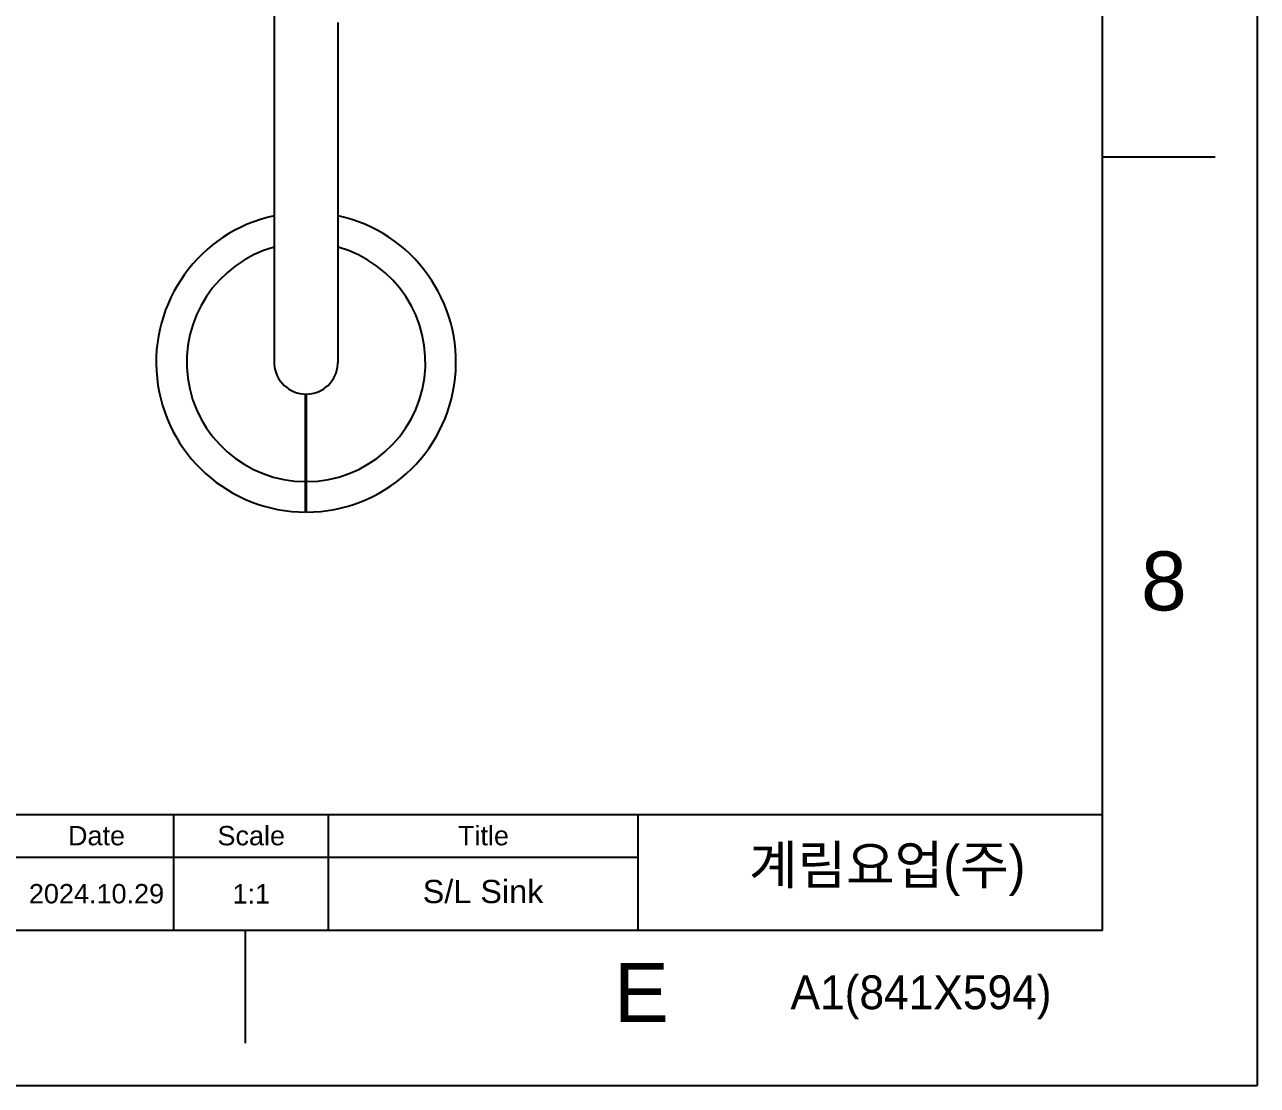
# Model space of a CAD drawing. Header units: millimetres. Extents: x 6330 to 7158, y 1153 to 2324.
# Drawn here: x 6936.2 to 7158.3, y 1152.9 to 1344 of the extents above; entities that cross this region are included whole.
import ezdxf

# ---------------------------------------------------------------- set-up
doc = ezdxf.new("R2010")
doc.units = ezdxf.units.MM
doc.linetypes.add('CENTERX2', pattern=[101.6, 63.5, -12.7, 12.7, -12.7])
doc.layers.add('TEXT', color=2, linetype='Continuous')
doc.styles.add('ROMANS', font='Gulim.ttf')
doc.styles.get("Standard").update_dxf_attribs({"font": 'arial.ttf'})

msp = doc.modelspace()

# ---------------------------------------------------------------- linework, layer by layer
at = {"color": 7, "linetype": 'Continuous'}
for p, q in [((7158.33, 2324.25), (7158.33, 1152.91)), ((7130.44, 1180.8), (7130.44, 2296.36)), ((6981.18, 1346.92), (6981.18, 1334.8)), ((6981.18, 1337.64), (6981.18, 1336.69)), ((6981.18, 1335.48), (6981.18, 1334.92)), ((6992.69, 1332.75), (6992.69, 1334.37)), ((6981.18, 1331.99), (6981.18, 1331.06)), ((6981.18, 1331.06), (6981.18, 1328.3)), ((6981.18, 1330.64), (6981.18, 1317.29)), ((6992.69, 1318.18), (6992.69, 1332.22)), ((6992.69, 1326.49), (6992.69, 1328.3)), ((6992.69, 1325.59), (6992.69, 1326.49)), ((6981.18, 1319.45), (6981.18, 1315.11)), ((7130.44, 1320.24), (7150.71, 1320.24)), ((6992.69, 1314.42), (6992.69, 1315.24)), ((6992.69, 1311.2), (6992.69, 1314.42)), ((6981.18, 1311.2), (6981.18, 1309.59)), ((6992.69, 1309.59), (6992.69, 1311.2)), ((6992.69, 1304.18), (6992.69, 1305.7)), ((6992.69, 1303.06), (6992.69, 1304.18)), ((6992.69, 1302.7), (6992.69, 1303.06)), ((6992.69, 1299.52), (6992.69, 1302.7)), ((6981.18, 1300.21), (6981.18, 1299.52)), ((6992.69, 1298.16), (6992.69, 1299.52)), ((6992.69, 1297.83), (6992.69, 1298.16)), ((6981.18, 1296.83), (6981.18, 1294.9)), ((6992.69, 1294.26), (6992.69, 1295.22)), ((6981.18, 1294.9), (6981.18, 1294.58)), ((6981.18, 1294.58), (6981.18, 1293.32)), ((6981.18, 1293.32), (6981.18, 1292.1)), ((6981.18, 1292.1), (6981.18, 1290.06)), ((6992.69, 1291.2), (6992.69, 1292.1)), ((6992.69, 1290.34), (6992.69, 1291.2)), ((6981.18, 1290.06), (6981.18, 1289.52)), ((6981.18, 1289.52), (6981.18, 1288.26)), ((6981.18, 1288.26), (6981.18, 1286.05)), ((6992.69, 1287.58), (6992.69, 1290.34)), ((6981.18, 1286.05), (6981.18, 1285.56)), ((6992.69, 1286.77), (6992.69, 1287.58)), ((6992.69, 1285.56), (6992.69, 1286.77)), ((6981.18, 1285.56), (6981.18, 1284.99)), ((6981.18, 1284.99), (6981.18, 1284.51)), ((6981.18, 1284.51), (6981.18, 1284.03)), ((6981.18, 1284.03), (6981.18, 1283.61)), ((6992.69, 1284.51), (6992.69, 1284.99)), ((6992.69, 1283.65), (6992.69, 1284.51)), ((6981.18, 1283.61), (6981.18, 1283.41)), ((6981.18, 1283.41), (6981.18, 1283.32)), ((6981.18, 1283.32), (6981.18, 1283.22)), ((6992.69, 1283.36), (6992.69, 1283.65)), ((6986.83, 1256.2), (6986.83, 1277.46)), ((6987.03, 1256.2), (6987.03, 1277.46)), ((6986.83, 1267.96), (6987.03, 1267.96)), ((6986.83, 1263.95), (6987.03, 1263.95)), ((6986.98, 1264.02), (6986.98, 1264.06)), ((6975.95, 1180.8), (6975.95, 1160.53)), ((6330.03, 1152.91), (7158.33, 1152.91))]:
    msp.add_line(p, q, dxfattribs=at)
for p, q in [((6753.24, 1201.72), (7130.44, 1201.72)), ((6963.11, 1180.8), (6963.11, 1201.72)), ((6991, 1180.8), (6991, 1201.72)), ((7046.78, 1180.8), (7046.78, 1201.72)), ((6851.55, 1194.05), (7046.78, 1194.05))]:
    msp.add_line(p, q)
at = {"linetype": 'Continuous'}
msp.add_line((7130.44, 1180.8), (6357.92, 1180.8), dxfattribs=at)
at = {"color": 7, "linetype": 'Continuous'}
for points in [[(6992.69, 1339.56), (6992.69, 1340.52), (6992.69, 1341.49), (6992.69, 1342.46), (6992.69, 1343.44), (6992.69, 1344.42)], [(6992.69, 1342.49), (6992.69, 1343.1), (6992.69, 1343.72)], [(6992.69, 1338.9), (6992.69, 1339.48), (6992.69, 1340.07), (6992.69, 1340.67), (6992.69, 1341.27), (6992.69, 1342.49)], [(6981.18, 1340.52), (6981.18, 1339.56), (6981.18, 1337.64)], [(6992.69, 1331.06), (6992.69, 1331.99), (6992.69, 1332.92), (6992.69, 1333.86), (6992.69, 1334.8), (6992.69, 1335.74), (6992.69, 1336.69), (6992.69, 1337.64), (6992.69, 1339.56)], [(6992.69, 1334.37), (6992.69, 1334.92), (6992.69, 1335.48), (6992.69, 1336.04), (6992.69, 1336.6), (6992.69, 1337.17), (6992.69, 1338.9)], [(6981.18, 1334.92), (6981.18, 1331.69), (6981.18, 1331.16), (6981.18, 1330.64)], [(6981.18, 1334.8), (6981.18, 1333.86), (6981.18, 1332.92)], [(6981.18, 1328.3), (6981.18, 1326.49), (6981.18, 1325.59), (6981.18, 1324.7), (6981.18, 1323.81), (6981.18, 1322.93), (6981.18, 1321.18)], [(6981.18, 1321.18), (6981.18, 1320.31), (6981.18, 1319.45)], [(6992.69, 1315.24), (6992.69, 1317.75), (6992.69, 1318.6)], [(6992.69, 1316.85), (6992.69, 1317.29), (6992.69, 1317.74), (6992.69, 1318.18)], [(6981.18, 1316.91), (6981.18, 1315.24), (6981.18, 1314.42), (6981.18, 1313.6), (6981.18, 1311.2)], [(6981.18, 1315.11), (6981.18, 1314.68), (6981.18, 1314.25), (6981.18, 1313.82), (6981.18, 1313.4), (6981.18, 1312.97)], [(6992.69, 1312.97), (6992.69, 1313.4), (6992.69, 1313.82), (6992.69, 1314.25), (6992.69, 1314.68), (6992.69, 1315.11), (6992.69, 1315.98)], [(6981.18, 1312.97), (6981.18, 1311.3), (6981.18, 1310.89), (6981.18, 1310.07)], [(6992.69, 1310.89), (6992.69, 1311.3), (6992.69, 1311.72), (6992.69, 1312.97)], [(6992.69, 1309.25), (6992.69, 1309.66), (6992.69, 1310.07), (6992.69, 1310.89)], [(6981.18, 1310.07), (6981.18, 1309.66), (6981.18, 1309.25), (6981.18, 1308.85), (6981.18, 1308.45), (6981.18, 1308.05), (6981.18, 1307.65)], [(6992.69, 1305.7), (6992.69, 1306.47), (6992.69, 1306.86), (6992.69, 1307.26), (6992.69, 1307.65), (6992.69, 1308.05), (6992.69, 1308.45), (6992.69, 1309.25)], [(6981.18, 1307.65), (6981.18, 1306.47), (6981.18, 1306.09), (6981.18, 1305.7)], [(6981.18, 1305.7), (6981.18, 1304.18), (6981.18, 1303.81), (6981.18, 1303.43), (6981.18, 1303.06), (6981.18, 1300.21)], [(6981.18, 1299.52), (6981.18, 1298.16), (6981.18, 1297.49)], [(6981.18, 1297.49), (6981.18, 1297.16), (6981.18, 1296.83)], [(6992.69, 1295.22), (6992.69, 1297.16), (6992.69, 1297.83)], [(6992.69, 1292.1), (6992.69, 1292.71), (6992.69, 1294.26)], [(6992.69, 1284.99), (6992.69, 1285.26), (6992.69, 1285.56)], [(6981.18, 1283.22), (6981.18, 1283.18), (6981.18, 1283.13), (6981.18, 1283.08), (6981.18, 1283.04), (6981.19, 1282.99), (6981.19, 1282.94), (6981.19, 1282.9)], [(6992.68, 1282.9), (6992.68, 1282.94), (6992.68, 1282.99), (6992.68, 1283.04), (6992.68, 1283.08), (6992.69, 1283.13), (6992.69, 1283.18), (6992.69, 1283.22), (6992.69, 1283.27), (6992.69, 1283.36)]]:
    msp.add_lwpolyline(points, dxfattribs=at)
for radius, start, end in [(27.01, 102.2998, 269.7878), (27.01, 270.2122, 77.7002), (21.51, 105.5193, 269.7335), (21.51, 270.2665, 74.4808), (5.75, 183.1287, 356.869)]:
    msp.add_arc((6986.93, 1283.21), radius, start, end, dxfattribs=at)
for points, knots in [([(6986.83, 1264.33), (6986.84, 1264.28), (6986.85, 1264.2), (6986.86, 1264.09), (6986.87, 1264.02), (6986.88, 1263.98), (6986.89, 1263.96)], [0, 0, 0, 0, 0.378033, 0.673413, 0.881355, 1, 1, 1, 1]), ([(6986.98, 1264.06), (6986.96, 1264.15), (6986.94, 1264.4), (6986.9, 1264.82), (6986.87, 1265.36), (6986.85, 1265.75), (6986.84, 1265.95)], [0, 0, 0, 0, 0.151913, 0.384919, 0.676909, 1, 1, 1, 1]), ([(6986.89, 1263.96), (6986.89, 1263.96), (6986.89, 1263.96), (6986.9, 1263.95), (6986.9, 1263.95)], [0, 0, 0, 0, 0.332849, 1, 1, 1, 1]), ([(6987.01, 1263.95), (6987.01, 1263.95), (6987, 1263.96), (6986.99, 1263.98), (6986.99, 1264), (6986.98, 1264.02)], [0, 0, 0, 0, 0.112574, 0.306932, 1, 1, 1, 1])]:
    msp.add_open_spline(points, degree=3, knots=knots, dxfattribs=at)

# ---------------------------------------------------------------- texts
at = {"char_height": 10.63, "attachment_point": 5}
for s, width, insert in [('8', 69.7226, (7141.49, 1243.72)), ('E', 13.9445, (7047.33, 1169.64))]:
    msp.add_mtext_dynamic_manual_height_columns(s, width=width, gutter_width=17.43, heights=[0], dxfattribs=dict(at, insert=insert))
at = {"layer": 'TEXT', "style": 'ROMANS'}
msp.add_text('A1(841X594)', height=6.1007, dxfattribs=at).set_placement((7074.22, 1166.63))
at = {"layer": 'TEXT', "attachment_point": 5}
for s, width, insert, char_height in [('Date', 27.889, (6949.17, 1197.88), 3.486), ('Scale', 27.889, (6977.05, 1197.88), 3.486), ('Title', 55.7781, (7018.89, 1197.88), 3.486), ('2024.10.29', 27.889, (6949.17, 1187.42), 3.486), ('1:1', 27.889, (6977.05, 1187.42), 3.486), ('S/L Sink', 87.8197, (7018.82, 1187.81), 4.183)]:
    msp.add_mtext_dynamic_manual_height_columns(s, width=width, gutter_width=17.43, heights=[0], dxfattribs=dict(at, insert=insert, char_height=char_height))
at = {"layer": 'TEXT', "linetype": 'CENTERX2', "insert": (7091.65, 1191.59), "char_height": 6.9723, "attachment_point": 5}
msp.add_mtext_dynamic_manual_height_columns('{\\fHYGothic-Medium|b0|i0|c129|p18;계림요업(주)}', width=83.6671, gutter_width=17.43, heights=[0], dxfattribs=at)

doc.saveas('drawing.dxf')
